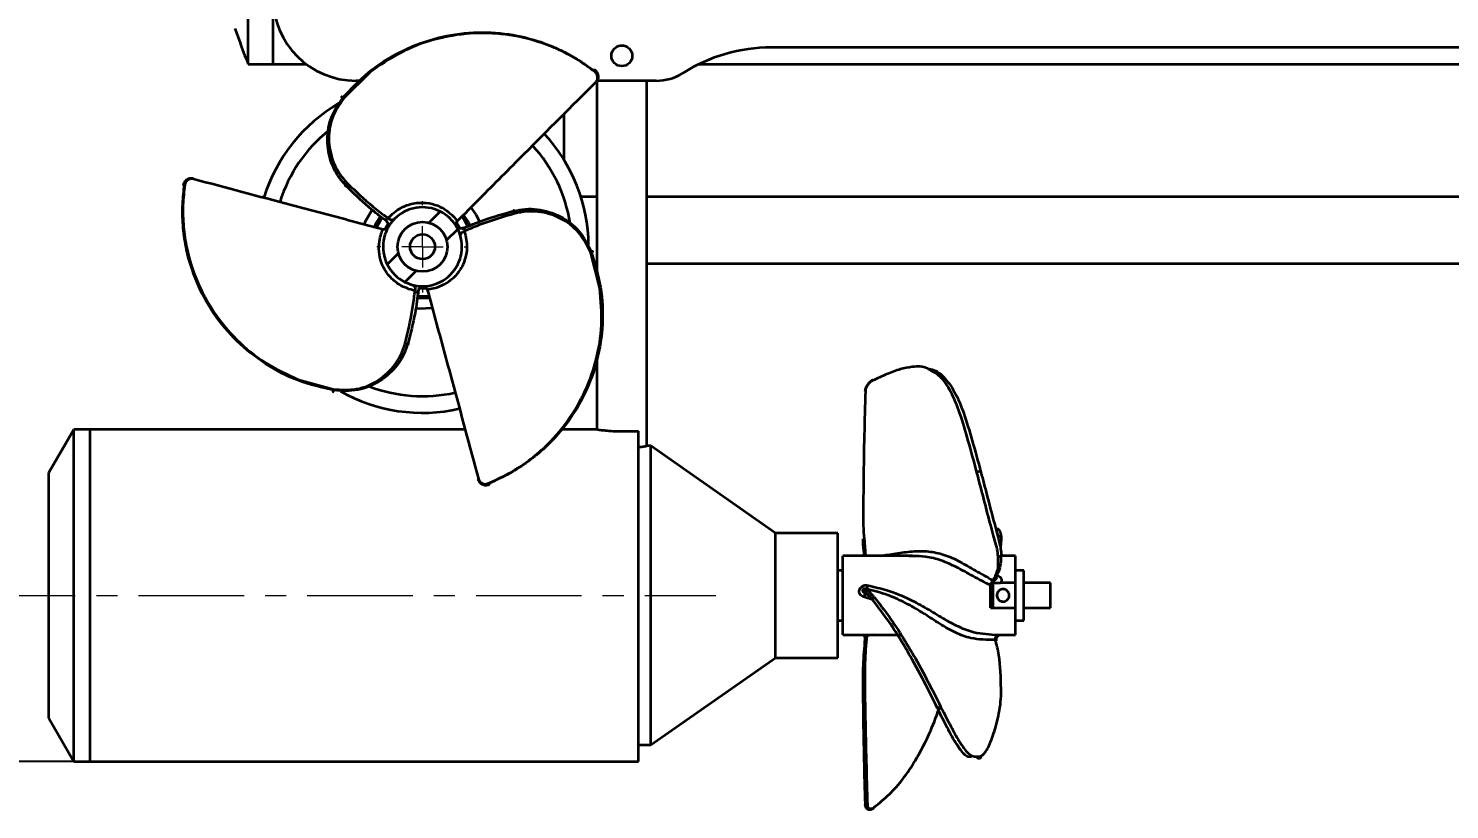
# Model space of a CAD drawing. Header units: millimetres. Extents: x 0 to 1189, y 0 to 841.
# Drawn here: x 258.6 to 429.7, y 120.5 to 214.6 of the extents above; entities that cross this region are included whole.
import ezdxf

# ---------------------------------------------------------------- set-up
doc = ezdxf.new("R2010")
doc.units = ezdxf.units.MM
doc.header["$PDSIZE"] = -1
doc.linetypes.add('CENTERX2', pattern=[20.32, 12.7, -2.54, 2.54, -2.54])
doc.styles.add('SLDTEXTSTYLE1', font='hyswlongfangsong.ttf')
doc.dimstyles.new('SLDDIMSTYLE2', dxfattribs={"dimtxt": 10, "dimasz": 4.08, "dimexe": 0, "dimexo": 0.0625, "dimgap": 2.5, "dimtad": 2, "dimdec": 0, "dimrnd": 1e-09, "dimzin": 12, "dimdsep": 46, "dimtxsty": 'SLDTEXTSTYLE1', "dimsah": 1, "dimcen": 0.09, "dimadec": 0, "dimazin": 3, "dimtfac": 1, "dimtdec": 0, "dimtofl": 0, "dimtmove": 0, "dimatfit": 3, "dimfxl": 1, "dimfrac": 2, "dimtolj": 1, "dimtzin": 12, "dimarcsym": 0})

# ---------------------------------------------------------------- blocks, each defined once
blk = doc.blocks.new('_D_2')
at = {"color": 0, "linetype": 'Continuous', "lineweight": -2, "transparency": 16777216}
for p, q in [((265.94, 394.27), (79.46, 394.27)), ((79.46, 390.19), (79.46, 130.35)), ((265.94, 126.27), (79.46, 126.27))]:
    blk.add_line(p, q, dxfattribs=at)
at = {"color": 0, "linetype": 'Continuous', "lineweight": 18, "transparency": 16777216}
for points in [[(78.78, 390.19), (80.14, 390.19), (79.46, 394.27)], [(78.78, 130.35), (80.14, 130.35), (79.46, 126.27)]]:
    blk.add_solid(points, dxfattribs=at)
at = {"layer": 'Defpoints', "color": 0, "linetype": 'Continuous', "lineweight": 18, "transparency": 16777216}
for p in [(266.01, 394.27), (79.46, 126.27), (266.01, 126.27)]:
    blk.add_point(p, dxfattribs=at)
at = {"color": 0, "linetype": 'Continuous', "lineweight": 18, "transparency": 16777216, "insert": (66.96, 266.48), "char_height": 10, "attachment_point": 2, "rotation": 90, "style": 'SLDTEXTSTYLE1'}
blk.add_mtext('\\A1;268', dxfattribs=at)
blk = doc.blocks.new('SW_CENTERMARKSYMBOL_29')
at = {"color": 0, "linetype": 'Continuous', "lineweight": 18}
for p, q in [((0, 5), (0, 5.5)), ((0, 0), (0, 2.5)), ((-5, 0), (-5.5, 0)), ((0, 0), (-2.5, 0)), ((0, 0), (0, -2.5)), ((0, 0), (2.5, 0)), ((5, 0), (5.5, 0)), ((0, -5), (0, -5.5))]:
    blk.add_line(p, q, dxfattribs=at)

msp = doc.modelspace()

# ---------------------------------------------------------------- linework, layer by layer
at = {"color": 7, "linetype": 'Continuous', "lineweight": 35}
for p, q in [((285.01, 210.27), (285.01, 260.27)), ((288.01, 210.27), (288.01, 218.27)), ((288.01, 210.27), (288.01, 218.27)), ((502.01, 212.27), (348.01, 212.27)), ((285.01, 210.27), (288.01, 210.27)), ((288.01, 210.27), (292.01, 210.27)), ((299.66, 209.26), (296.52, 206.18)), ((339.29, 210.27), (510.72, 210.27)), ((298.51, 208.27), (298.01, 208.27)), ((327.01, 208.18), (327.01, 185.02)), ((334.15, 208.27), (327.06, 208.27)), ((333.01, 164.27), (333.01, 208.27)), ((323.01, 204.2), (323.01, 198.81)), ((287.01, 194.27), (286.71, 194.26)), ((327.01, 194.27), (325.09, 194.27)), ((473.01, 194.27), (333.01, 194.27)), ((308.13, 192.52), (306.78, 191.17)), ((301.82, 191.01), (301.5, 190.43)), ((308.9, 189.05), (310.25, 190.4)), ((310.14, 190.62), (310.11, 190.66)), ((303.11, 187.5), (301.76, 186.15)), ((327.35, 183.27), (326.26, 187.54)), ((303.88, 184.02), (305.23, 185.37)), ((326.68, 186.27), (327.01, 186.27)), ((333.01, 186.27), (473.01, 186.27)), ((305.7, 183.28), (306.43, 183.29)), ((327.01, 174.61), (327.01, 166.27)), ((291, 172.29), (295.24, 171.1)), ((264.01, 166.27), (261.01, 161.08)), ((266.01, 166.27), (264.01, 166.27)), ((264.01, 126.27), (264.01, 166.27)), ((311.13, 166.27), (266.01, 166.27)), ((266.01, 126.27), (266.01, 166.27)), ((266.01, 126.27), (266.01, 166.27)), ((327.01, 166.27), (322.72, 166.27)), ((330.01, 166.05), (332.01, 166.05)), ((332.01, 126.27), (332.01, 166.05)), ((333.51, 164.27), (333.01, 164.27)), ((348.5, 153.77), (333.51, 164.27)), ((333.51, 146.27), (333.51, 164.27)), ((261.01, 131.47), (261.01, 161.08)), ((356.01, 153.77), (348.5, 153.77)), ((348.5, 146.27), (348.5, 153.77)), ((356.01, 146.27), (356.01, 153.77)), ((359.17, 153.21), (359.34, 151.02)), ((375.68, 153.02), (375.59, 152.06)), ((365.02, 151.02), (356.61, 151.02)), ((356.61, 141.52), (356.61, 151.02)), ((377.41, 151.02), (375.65, 151.02)), ((377.41, 147.77), (377.41, 151.02)), ((356.61, 149.27), (356.01, 149.27)), ((378.41, 149.27), (377.41, 149.27)), ((378.41, 143.27), (378.41, 149.27)), ((374.41, 147.53), (374.39, 147.49)), ((374.41, 147.48), (374.39, 147.49)), ((374.41, 147.77), (374.53, 147.77)), ((374.41, 147.53), (374.41, 147.48)), ((374.41, 144.77), (374.41, 147.48)), ((374.66, 147.77), (374.66, 146.27)), ((377.41, 147.77), (375.61, 147.77)), ((377.41, 144.77), (377.41, 147.77)), ((381.61, 147.77), (378.41, 147.77)), ((381.61, 144.77), (381.61, 147.77)), ((333.51, 128.27), (333.51, 146.27)), ((348.5, 138.77), (348.5, 146.27)), ((356.01, 138.77), (356.01, 146.27)), ((360.11, 145.79), (359.21, 146.07)), ((359.61, 146.54), (359.61, 146.27)), ((360.63, 145.19), (360.14, 145.84)), ((374.66, 146.27), (374.66, 144.77)), ((374.41, 144.77), (377.41, 144.77)), ((377.41, 141.52), (377.41, 144.77)), ((378.41, 144.77), (381.61, 144.77)), ((356.01, 143.27), (356.61, 143.27)), ((377.41, 143.27), (378.41, 143.27)), ((356.61, 141.52), (363.64, 141.52)), ((360.29, 141.52), (359.5, 141.42)), ((359.51, 141.52), (359.5, 141.42)), ((375.31, 141.52), (377.41, 141.52)), ((333.51, 128.27), (348.5, 138.77)), ((348.5, 138.77), (356.01, 138.77)), ((261.01, 131.47), (264.01, 126.27)), ((332.01, 128.27), (333.51, 128.27)), ((264.01, 126.27), (266.01, 126.27)), ((266.01, 126.27), (332.01, 126.27))]:
    msp.add_line(p, q, dxfattribs=at)
at = {"color": 7, "linetype": 'CENTERX2', "lineweight": 18}
msp.add_line((251.5, 146.27), (341.34, 146.27), dxfattribs=at)
at = {"color": 7, "linetype": 'Continuous', "lineweight": 35, "flags": 128}
for points in [[(299, 190.95), (299.2, 191.42), (299.96, 192.7)], [(300.22, 190.63), (300.47, 191.18), (300.94, 191.93)], [(300.46, 190.56), (300.75, 191.16), (301.14, 191.77)], [(301.14, 191.77), (300.94, 191.48), (300.47, 190.58)], [(311.48, 190.73), (311.07, 191.49), (310.77, 191.91)], [(310.77, 191.91), (310.86, 191.8), (311.48, 190.74)], [(310.95, 192.09), (311.54, 191.18), (311.71, 190.83)], [(311.84, 192.99), (312.43, 192.14), (312.87, 191.3)], [(310.49, 190.49), (310.37, 190.72), (310.13, 191.1)], [(306.84, 182.08), (306.76, 182.07), (305.36, 182.05)], [(305.4, 182.3), (306.76, 182.32), (306.79, 182.32)], [(306.78, 182.32), (305.63, 182.28), (305.4, 182.3)], [(307.17, 180.86), (305.6, 180.78), (305.18, 180.82)], [(375.13, 140.8), (375.13, 140.8), (375.13, 140.8), (375.12, 140.81), (375.06, 140.85), (374.98, 140.91), (374.98, 140.91), (374.98, 140.91)]]:
    msp.add_lwpolyline(points, dxfattribs=at)
at = {"color": 7, "linetype": 'Continuous', "lineweight": 35}
for centre, radius in [((330.01, 211.27), 1.25), ((306.01, 188.27), 3), ((306.01, 188.27), 1.5)]:
    msp.add_circle(centre, radius, dxfattribs=at)
for centre, radius, start, end in [((298.01, 218.27), 10, 180, 270), ((378.01, 247.03), 100, 198.9391, 201.5652), ((348.01, 192.27), 20, 90, 122.2042), ((334.15, 214.27), 6, 270, 302.2042), ((306.01, 188.27), 20, 120.2171, 162.8322), ((306.01, 188.27), 18, 128.8963, 162.5923), ((306.01, 188.27), 18, 9.0714, 42.5997), ((306.01, 188.27), 20, 0.4943, 42.8457), ((306.01, 188.27), 4.75, 63.4085, 206.5915), ((301.82, 191.49), 0.229, 78.1545, 227.9948), ((306.01, 188.27), 4.75, 30.2555, 63.4085), ((306.01, 188.27), 4.75, 243.4085, 26.5915), ((310.89, 190.29), 0.229, 318.1601, 108.1874), ((306.01, 188.27), 4.75, 206.5915, 243.4085), ((305.31, 183.03), 0.229, 198.1601, 348.1874), ((306.01, 188.27), 18, 248.9062, 282.591), ((306.01, 188.27), 20, 240.3735, 282.8379)]:
    msp.add_arc(centre, radius, start, end, dxfattribs=at)
for points, knots in [([(296.37, 206.15), (297.37, 207.24), (299.39, 209.41), (303.18, 211.81), (307.3, 213.43), (311.61, 214.18), (315.89, 214.06), (319.5, 213.26), (322.39, 212.12), (324.67, 210.91), (325.97, 209.96), (326.62, 209.49)], [0, 0, 0, 0, 0.125677, 0.25123, 0.37579, 0.500886, 0.625508, 0.750091, 0.833147, 0.916631, 1, 1, 1, 1]), ([(326.77, 209.34), (326.12, 209.82), (324.83, 210.77), (322.55, 211.99), (319.65, 213.15), (316.04, 213.96), (311.75, 214.1), (307.45, 213.36), (303.29, 211.81), (300.87, 210.11), (299.66, 209.26)], [0, 0, 0, 0, 0.095865, 0.191761, 0.287069, 0.429833, 0.57241, 0.715283, 0.857263, 1, 1, 1, 1]), ([(326.81, 209.54), (326.8, 209.54), (326.79, 209.55), (326.77, 209.56), (326.74, 209.56), (326.7, 209.55), (326.66, 209.53), (326.63, 209.5), (326.62, 209.49)], [0, 0, 0, 0, 0.106858, 0.269919, 0.423801, 0.565693, 0.808214, 1, 1, 1, 1]), ([(326.77, 209.34), (326.78, 209.35), (326.81, 209.38), (326.83, 209.42), (326.84, 209.46), (326.84, 209.49), (326.83, 209.51), (326.82, 209.53), (326.81, 209.54), (326.81, 209.54)], [0, 0, 0, 0, 0.170868, 0.386938, 0.513354, 0.650452, 0.795728, 0.945466, 1, 1, 1, 1]), ([(326.86, 208.08), (326.9, 208.14), (326.99, 208.24), (327.07, 208.43), (327.1, 208.61), (327.1, 208.85), (327, 209.12), (326.85, 209.27), (326.77, 209.34)], [0, 0, 0, 0, 0.122783, 0.246438, 0.37291, 0.500354, 0.751493, 1, 1, 1, 1]), ([(326.9, 208.05), (326.94, 208.1), (327.04, 208.21), (327.13, 208.41), (327.19, 208.61), (327.2, 208.9), (327.1, 209.24), (326.91, 209.44), (326.81, 209.54)], [0, 0, 0, 0, 0.112921, 0.228483, 0.349322, 0.475053, 0.73155, 1, 1, 1, 1]), ([(310.2, 191.36), (311.1, 192.26), (312.88, 194.06), (315.57, 196.76), (320.22, 201.44), (323.99, 205.21), (326.86, 208.08)], [0, 0, 0, 0, 0.161227, 0.322592, 0.484018, 1, 1, 1, 1]), ([(326.86, 208.08), (326.86, 208.08), (326.88, 208.06), (326.89, 208.05), (326.9, 208.05), (326.9, 208.05)], [0, 0, 0, 0, 0.349601, 0.791309, 1, 1, 1, 1]), ([(296.76, 195.66), (296.45, 196.01), (295.83, 196.73), (294.93, 198.43), (294.4, 200.79), (294.77, 203.73), (295.83, 205.34), (296.37, 206.15)], [0, 0, 0, 0, 0.120086, 0.243576, 0.495116, 0.747345, 1, 1, 1, 1]), ([(296.52, 206.18), (295.99, 205.39), (294.93, 203.8), (294.58, 200.91), (295.13, 198.6), (296.04, 196.95), (296.67, 196.24), (296.98, 195.9)], [0, 0, 0, 0, 0.253498, 0.504959, 0.755279, 0.878817, 1, 1, 1, 1]), ([(296.52, 206.18), (296.5, 206.2), (296.46, 206.23), (296.4, 206.27), (296.35, 206.3), (296.32, 206.32), (296.29, 206.33), (296.26, 206.33), (296.25, 206.32), (296.25, 206.31), (296.26, 206.28), (296.28, 206.25), (296.31, 206.2), (296.35, 206.17), (296.37, 206.15)], [0, 0, 0, 0, 0.090284, 0.204511, 0.27137, 0.343897, 0.420764, 0.5, 0.579236, 0.656103, 0.72863, 0.795489, 0.909716, 1, 1, 1, 1]), ([(295.34, 170.98), (293.9, 171.31), (291.01, 171.97), (287.04, 174.05), (283.57, 176.81), (280.77, 180.17), (278.73, 183.94), (277.62, 187.46), (277.16, 190.54), (277.07, 193.12), (277.24, 194.72), (277.32, 195.51)], [0, 0, 0, 0, 0.125677, 0.25123, 0.37579, 0.500886, 0.625508, 0.750091, 0.833147, 0.916631, 1, 1, 1, 1]), ([(277.38, 195.72), (277.29, 194.92), (277.11, 193.32), (277.19, 190.73), (277.64, 187.65), (278.74, 184.12), (280.76, 180.33), (283.56, 176.98), (286.98, 174.15), (289.66, 172.91), (291, 172.29)], [0, 0, 0, 0, 0.095865, 0.191761, 0.287069, 0.429833, 0.57241, 0.715283, 0.857263, 1, 1, 1, 1]), ([(278.43, 196.47), (278.36, 196.49), (278.22, 196.52), (278.01, 196.5), (277.8, 196.44), (277.55, 196.31), (277.3, 196.06), (277.22, 195.79), (277.19, 195.65)], [0, 0, 0, 0, 0.112921, 0.228483, 0.349322, 0.475053, 0.73155, 1, 1, 1, 1]), ([(277.38, 195.72), (277.36, 195.72), (277.33, 195.73), (277.28, 195.73), (277.25, 195.72), (277.22, 195.7), (277.2, 195.68), (277.19, 195.67), (277.19, 195.65), (277.19, 195.65)], [0, 0, 0, 0, 0.170868, 0.386938, 0.513354, 0.650452, 0.795728, 0.945466, 1, 1, 1, 1]), ([(278.42, 196.42), (278.36, 196.43), (278.22, 196.46), (278.02, 196.43), (277.84, 196.37), (277.64, 196.25), (277.46, 196.03), (277.4, 195.82), (277.38, 195.72)], [0, 0, 0, 0, 0.122783, 0.246438, 0.37291, 0.500354, 0.751493, 1, 1, 1, 1]), ([(278.42, 196.42), (278.43, 196.43), (278.43, 196.45), (278.44, 196.47), (278.43, 196.47), (278.43, 196.47)], [0, 0, 0, 0, 0.349601, 0.791309, 1, 1, 1, 1]), ([(301.23, 190.36), (300.01, 190.68), (297.56, 191.33), (293.88, 192.31), (287.5, 194), (282.35, 195.37), (278.42, 196.42)], [0, 0, 0, 0, 0.161227, 0.322592, 0.484018, 1, 1, 1, 1]), ([(296.98, 195.9), (296.97, 195.88), (296.94, 195.86), (296.89, 195.81), (296.84, 195.76), (296.8, 195.73), (296.77, 195.69), (296.74, 195.66), (296.71, 195.63), (296.7, 195.61), (296.7, 195.61), (296.7, 195.61), (296.72, 195.62), (296.75, 195.65), (296.76, 195.66)], [0, 0, 0, 0, 0.09057, 0.2049391, 0.2717792, 0.3442198, 0.4209424, 0.5, 0.5790576, 0.6557802, 0.7282208, 0.7950609, 0.90943, 1, 1, 1, 1]), ([(301.75, 191.3), (301.01, 191.86), (299.27, 193.18), (297.67, 194.76), (296.76, 195.66)], [0, 0, 0, 0, 0.427898, 1, 1, 1, 1]), ([(296.98, 195.9), (297.98, 194.95), (299.45, 193.55), (301.14, 192.24), (301.76, 191.79), (301.87, 191.72)], [0, 0, 0, 0, 0.631987, 0.9362174, 1, 1, 1, 1]), ([(301.87, 191.72), (302.34, 192.18), (303.14, 192.94), (304.89, 193.56), (306.45, 193.63), (307.87, 193.26), (308.99, 192.62), (309.78, 191.9), (310.06, 191.54), (310.2, 191.36)], [0, 0, 0, 0, 0.194837, 0.324557, 0.45876, 0.584781, 0.714501, 0.855703, 1, 1, 1, 1]), ([(310.76, 190.44), (311.62, 190.81), (313.63, 191.65), (315.79, 192.25), (317.03, 192.59)], [0, 0, 0, 0, 0.4278983, 1, 1, 1, 1]), ([(317.12, 192.28), (315.81, 191.89), (313.86, 191.31), (311.88, 190.5), (311.18, 190.19), (311.06, 190.13)], [0, 0, 0, 0, 0.631987, 0.936217, 1, 1, 1, 1]), ([(317.12, 192.28), (317.12, 192.29), (317.11, 192.33), (317.09, 192.4), (317.08, 192.46), (317.06, 192.51), (317.05, 192.56), (317.04, 192.61), (317.03, 192.64), (317.02, 192.66), (317.01, 192.67), (317.01, 192.66), (317.02, 192.64), (317.02, 192.6), (317.03, 192.59)], [0, 0, 0, 0, 0.09057, 0.204939, 0.271779, 0.34422, 0.420942, 0.5, 0.579058, 0.65578, 0.728221, 0.795061, 0.90943, 1, 1, 1, 1]), ([(317.03, 192.59), (317.49, 192.68), (318.43, 192.86), (320.34, 192.78), (322.65, 192.06), (325.01, 190.28), (325.88, 188.55), (326.31, 187.68)], [0, 0, 0, 0, 0.120086, 0.243576, 0.495116, 0.747345, 1, 1, 1, 1]), ([(326.26, 187.54), (325.84, 188.39), (324.99, 190.1), (322.67, 191.84), (320.39, 192.52), (318.5, 192.56), (317.58, 192.37), (317.12, 192.28)], [0, 0, 0, 0, 0.253498, 0.504959, 0.755279, 0.878817, 1, 1, 1, 1]), ([(305.09, 182.96), (304.46, 183.15), (303.4, 183.45), (301.99, 184.66), (301.15, 185.97), (300.76, 187.39), (300.75, 188.68), (300.98, 189.72), (301.15, 190.15), (301.23, 190.36)], [0, 0, 0, 0, 0.194837, 0.324557, 0.45876, 0.584781, 0.714501, 0.855703, 1, 1, 1, 1]), ([(301.89, 190.65), (301.89, 190.65), (301.89, 190.65), (301.89, 190.65), (301.89, 190.65), (301.89, 190.64), (301.89, 190.64), (301.87, 190.62), (301.85, 190.58), (301.79, 190.51), (301.7, 190.44), (301.55, 190.37), (301.38, 190.33), (301.26, 190.37), (301.22, 190.38)], [0, 0, 0, 0, 0.019583, 0.026685, 0.030975, 0.034751, 0.040389, 0.062725, 0.12008, 0.21326, 0.373384, 0.555711, 0.830097, 1, 1, 1, 1]), ([(301.66, 191.32), (301.71, 191.28), (301.8, 191.2), (301.88, 191.05), (301.91, 190.91), (301.91, 190.79), (301.9, 190.7), (301.87, 190.63), (301.86, 190.59), (301.85, 190.56), (301.84, 190.56), (301.84, 190.55), (301.84, 190.55), (301.84, 190.55), (301.84, 190.55), (301.84, 190.55), (301.85, 190.56), (301.85, 190.57)], [0, 0, 0, 0, 0.175956, 0.335552, 0.46967, 0.582368, 0.673605, 0.741974, 0.786265, 0.80366, 0.808877, 0.812542, 0.816829, 0.824047, 0.840572, 0.894763, 1, 1, 1, 1]), ([(311.06, 190.13), (311.22, 189.49), (311.48, 188.42), (311.15, 186.6), (310.43, 185.21), (309.4, 184.17), (308.28, 183.51), (307.26, 183.19), (306.81, 183.13), (306.59, 183.09)], [0, 0, 0, 0, 0.194837, 0.324557, 0.45876, 0.584781, 0.714501, 0.855703, 1, 1, 1, 1]), ([(310.12, 190.65), (310.12, 190.64), (310.12, 190.64), (310.12, 190.65), (310.12, 190.65), (310.12, 190.66), (310.11, 190.67), (310.08, 190.73), (310.04, 190.86), (310.04, 191.06), (310.11, 191.25), (310.19, 191.33), (310.22, 191.37)], [0, 0, 0, 0, 0.024847, 0.030681, 0.034432, 0.039687, 0.057994, 0.088992, 0.289722, 0.572205, 0.813492, 1, 1, 1, 1]), ([(310.3, 190.44), (310.29, 190.45), (310.23, 190.51), (310.18, 190.57), (310.14, 190.62)], [0, 0, 0, 0, 0.192007, 1, 1, 1, 1]), ([(310.81, 190.51), (310.79, 190.5), (310.72, 190.46), (310.57, 190.45), (310.44, 190.46), (310.37, 190.49), (310.35, 190.5)], [0, 0, 0, 0, 0.146579, 0.548487, 0.877311, 1, 1, 1, 1]), ([(326.31, 187.68), (326.75, 186.26), (327.62, 183.43), (327.81, 178.95), (327.15, 174.57), (325.64, 170.47), (323.4, 166.82), (320.9, 164.09), (318.47, 162.16), (316.28, 160.79), (314.81, 160.13), (314.08, 159.81)], [0, 0, 0, 0, 0.125677, 0.25123, 0.37579, 0.500886, 0.625508, 0.750091, 0.833147, 0.916631, 1, 1, 1, 1]), ([(326.26, 187.54), (326.28, 187.54), (326.33, 187.56), (326.4, 187.59), (326.45, 187.62), (326.48, 187.64), (326.51, 187.66), (326.52, 187.68), (326.52, 187.7), (326.51, 187.71), (326.48, 187.71), (326.44, 187.71), (326.38, 187.7), (326.33, 187.69), (326.31, 187.68)], [0, 0, 0, 0, 0.090284, 0.204511, 0.27137, 0.343897, 0.420764, 0.5, 0.579236, 0.656103, 0.72863, 0.795489, 0.909716, 1, 1, 1, 1]), ([(305.55, 182.99), (305.55, 183.01), (305.55, 183.1), (305.61, 183.23), (305.71, 183.35), (305.81, 183.44), (305.91, 183.48), (305.99, 183.51), (306.06, 183.52), (306.09, 183.52), (306.11, 183.52), (306.11, 183.52), (306.11, 183.52), (306.12, 183.52), (306.12, 183.52), (306.12, 183.52), (306.12, 183.52)], [0, 0, 0, 0, 0.0778525, 0.2913173, 0.4659652, 0.6136555, 0.7362777, 0.8329201, 0.9017277, 0.9421633, 0.9520728, 0.9572614, 0.9616539, 0.9679705, 0.9802572, 1, 1, 1, 1]), ([(306.01, 183.52), (306.01, 183.52), (306, 183.52), (306.01, 183.52), (306.01, 183.52), (306.01, 183.52), (306.02, 183.52), (306.04, 183.52), (306.09, 183.52), (306.17, 183.5), (306.28, 183.46), (306.42, 183.37), (306.54, 183.23), (306.56, 183.12), (306.58, 183.07)], [0, 0, 0, 0, 0.019583, 0.026685, 0.030975, 0.034751, 0.040389, 0.062725, 0.12008, 0.21326, 0.373384, 0.555711, 0.830097, 1, 1, 1, 1]), ([(313.87, 159.75), (314.61, 160.08), (316.08, 160.72), (318.28, 162.09), (320.73, 164.02), (323.24, 166.74), (325.5, 170.38), (327.01, 174.48), (327.75, 178.86), (327.49, 181.8), (327.35, 183.27)], [0, 0, 0, 0, 0.095865, 0.191761, 0.287069, 0.429833, 0.57241, 0.715283, 0.857263, 1, 1, 1, 1]), ([(303.92, 176.64), (304.24, 177.98), (304.71, 179.95), (305, 182.07), (305.08, 182.83), (305.09, 182.96)], [0, 0, 0, 0, 0.631987, 0.9362174, 1, 1, 1, 1]), ([(305.51, 183.07), (305.4, 182.14), (305.12, 179.98), (304.56, 177.81), (304.23, 176.57)], [0, 0, 0, 0, 0.4278983, 1, 1, 1, 1]), ([(306.59, 183.09), (306.92, 181.87), (307.58, 179.42), (308.58, 175.75), (310.3, 169.38), (311.69, 164.23), (312.74, 160.31)], [0, 0, 0, 0, 0.161227, 0.322592, 0.484018, 1, 1, 1, 1]), ([(295.24, 171.1), (296.2, 171.04), (298.09, 170.92), (300.77, 172.06), (302.5, 173.69), (303.48, 175.3), (303.77, 176.2), (303.92, 176.64)], [0, 0, 0, 0, 0.2534975, 0.504959, 0.7552789, 0.8788173, 1, 1, 1, 1]), ([(304.23, 176.57), (304.08, 176.13), (303.77, 175.22), (302.75, 173.6), (300.97, 171.97), (298.24, 170.81), (296.31, 170.93), (295.34, 170.98)], [0, 0, 0, 0, 0.1200857, 0.2435763, 0.4951159, 0.7473449, 1, 1, 1, 1]), ([(303.92, 176.64), (303.93, 176.64), (303.97, 176.63), (304.04, 176.61), (304.1, 176.59), (304.15, 176.58), (304.2, 176.56), (304.25, 176.55), (304.28, 176.54), (304.3, 176.54), (304.31, 176.54), (304.3, 176.55), (304.28, 176.56), (304.25, 176.57), (304.23, 176.57)], [0, 0, 0, 0, 0.09057, 0.2049391, 0.2717792, 0.3442198, 0.4209424, 0.5, 0.5790576, 0.6557802, 0.7282208, 0.7950609, 0.90943, 1, 1, 1, 1]), ([(367.07, 173.43), (366.98, 173.49), (366.39, 173.9), (365.21, 173.87), (363.56, 173.56), (361.97, 172.97), (360.75, 172.39), (360.14, 172.1)], [0, 0, 0, 0, 0.054663, 0.36915, 0.57881, 0.78955, 1, 1, 1, 1]), ([(366.84, 173.58), (366.96, 173.57), (367.71, 173.52), (368.79, 172.66), (370.11, 170.9), (371.2, 168.27), (372.18, 165.01), (372.89, 162.41), (373.24, 161.11)], [0, 0, 0, 0, 0.036377, 0.229212, 0.422448, 0.614474, 0.807525, 1, 1, 1, 1]), ([(372.77, 161.05), (372.42, 162.36), (371.71, 164.98), (370.75, 168.28), (369.65, 170.89), (368.48, 172.69), (367.51, 173.2), (367.07, 173.43)], [0, 0, 0, 0, 0.208126, 0.416045, 0.622319, 0.829482, 1, 1, 1, 1]), ([(360.19, 172.2), (360.09, 172.14), (359.9, 172.02), (359.66, 171.76), (359.5, 171.51), (359.39, 171.3), (359.31, 171.08), (359.3, 170.94), (359.29, 170.87)], [0, 0, 0, 0, 0.242811, 0.489024, 0.616159, 0.743863, 0.870861, 1, 1, 1, 1]), ([(360.14, 172.1), (360.05, 172.05), (359.88, 171.95), (359.67, 171.72), (359.52, 171.49), (359.42, 171.3), (359.35, 171.11), (359.34, 170.98), (359.33, 170.92)], [0, 0, 0, 0, 0.24789, 0.498113, 0.625291, 0.751973, 0.876257, 1, 1, 1, 1]), ([(360.19, 172.2), (360.19, 172.2), (360.18, 172.19), (360.16, 172.18), (360.14, 172.15), (360.14, 172.12), (360.14, 172.1)], [0, 0, 0, 0, 0.008182, 0.252423, 0.669877, 1, 1, 1, 1]), ([(295.24, 171.1), (295.24, 171.08), (295.23, 171.02), (295.22, 170.95), (295.22, 170.9), (295.22, 170.86), (295.23, 170.82), (295.24, 170.8), (295.25, 170.79), (295.27, 170.8), (295.28, 170.82), (295.3, 170.86), (295.32, 170.91), (295.34, 170.96), (295.34, 170.98)], [0, 0, 0, 0, 0.090284, 0.204511, 0.27137, 0.343897, 0.420764, 0.5, 0.579236, 0.656103, 0.72863, 0.795489, 0.909716, 1, 1, 1, 1]), ([(359.33, 170.92), (359.24, 167.35), (359.11, 162.72), (359.08, 157.05), (359.04, 154.72), (359.15, 153.44), (359.17, 153.21)], [0, 0, 0, 0, 0.604087, 0.78273, 0.961421, 1, 1, 1, 1]), ([(359.29, 170.87), (359.29, 170.87), (359.29, 170.88), (359.3, 170.9), (359.32, 170.91), (359.33, 170.92)], [0, 0, 0, 0, 0.074101, 0.590938, 1, 1, 1, 1]), ([(327.04, 166.27), (327.03, 166.27), (326.99, 166.27), (327.26, 166.23), (327.83, 166.16), (328.66, 166.08), (329.44, 166.05), (329.89, 166.05), (330.01, 166.05)], [0, 0, 0, 0, 0.070585, 0.282713, 0.495661, 0.710696, 0.925875, 1, 1, 1, 1]), ([(332.03, 164.14), (332.21, 164.16), (332.63, 164.21), (332.97, 164.27), (332.97, 164.27), (332.97, 164.27)], [0, 0, 0, 0, 0.310916, 0.724234, 1, 1, 1, 1]), ([(373.24, 161.11), (373.24, 161.12), (373.25, 161.15), (373.23, 161.17), (373.2, 161.19), (373.16, 161.2), (373.11, 161.2), (373.05, 161.19), (372.99, 161.18), (372.94, 161.17), (372.89, 161.14), (372.84, 161.12), (372.79, 161.08), (372.78, 161.06), (372.77, 161.05)], [0, 0, 0, 0, 0.090284, 0.204511, 0.27137, 0.343897, 0.420764, 0.5, 0.579236, 0.656103, 0.72863, 0.795489, 0.909716, 1, 1, 1, 1]), ([(375.32, 151.01), (375.29, 151.28), (375.23, 151.81), (374.85, 153.22), (374.24, 155.36), (373.5, 158.29), (373.01, 160.13), (372.77, 161.05)], [0, 0, 0, 0, 0.1200857, 0.2435763, 0.4951159, 0.7473449, 1, 1, 1, 1]), ([(373.24, 161.11), (373.48, 160.21), (373.96, 158.41), (374.69, 155.53), (375.27, 153.44), (375.62, 152.07), (375.66, 151.56), (375.68, 151.3)], [0, 0, 0, 0, 0.253498, 0.504959, 0.755279, 0.878817, 1, 1, 1, 1]), ([(312.74, 160.31), (312.73, 160.31), (312.71, 160.3), (312.69, 160.29), (312.69, 160.29), (312.69, 160.29)], [0, 0, 0, 0, 0.349601, 0.791309, 1, 1, 1, 1]), ([(312.69, 160.29), (312.71, 160.22), (312.76, 160.09), (312.88, 159.91), (313.03, 159.76), (313.27, 159.61), (313.62, 159.52), (313.89, 159.59), (314.03, 159.62)], [0, 0, 0, 0, 0.112921, 0.228483, 0.349322, 0.475053, 0.73155, 1, 1, 1, 1]), ([(312.74, 160.31), (312.76, 160.24), (312.81, 160.11), (312.93, 159.96), (313.07, 159.83), (313.28, 159.72), (313.56, 159.66), (313.77, 159.73), (313.87, 159.75)], [0, 0, 0, 0, 0.122783, 0.246438, 0.37291, 0.500354, 0.751493, 1, 1, 1, 1]), ([(313.87, 159.75), (313.88, 159.74), (313.89, 159.71), (313.91, 159.67), (313.94, 159.64), (313.96, 159.62), (313.99, 159.62), (314.01, 159.62), (314.02, 159.62), (314.03, 159.62)], [0, 0, 0, 0, 0.170868, 0.386938, 0.513354, 0.650452, 0.795728, 0.945466, 1, 1, 1, 1]), ([(314.03, 159.62), (314.03, 159.63), (314.04, 159.63), (314.06, 159.65), (314.07, 159.68), (314.08, 159.71), (314.09, 159.76), (314.08, 159.79), (314.08, 159.81)], [0, 0, 0, 0, 0.106858, 0.269919, 0.423801, 0.565693, 0.808214, 1, 1, 1, 1]), ([(375.74, 153.16), (375.71, 153.42), (375.65, 153.87), (375.36, 154.28), (375.12, 154.31), (375.02, 154.32)], [0, 0, 0, 0, 0.4313914, 0.7525005, 1, 1, 1, 1]), ([(359.02, 153.1), (359.02, 152.86), (359.04, 152.16), (359.12, 151.47), (359.18, 151.02)], [0, 0, 0, 0, 0.352274, 1, 1, 1, 1]), ([(375.32, 153.29), (375.3, 153.51), (375.27, 153.8), (375.15, 153.93), (375.12, 153.97)], [0, 0, 0, 0, 0.745841, 1, 1, 1, 1]), ([(375.68, 153.02), (375.69, 153.03), (375.73, 153.07), (375.74, 153.13), (375.74, 153.18), (375.73, 153.23), (375.7, 153.28), (375.66, 153.31), (375.62, 153.34), (375.56, 153.36), (375.51, 153.36), (375.44, 153.36), (375.38, 153.34), (375.34, 153.3), (375.32, 153.29)], [0, 0, 0, 0, 0.09057, 0.204939, 0.271779, 0.34422, 0.420942, 0.5, 0.579058, 0.65578, 0.728221, 0.795061, 0.90943, 1, 1, 1, 1]), ([(361.12, 151.02), (361.75, 151.13), (363.11, 151.35), (365.02, 151.61), (366.95, 151.63), (368.81, 151.24), (370.65, 150.41), (372.58, 149.26), (373.97, 148.49), (374.67, 148.09)], [0, 0, 0, 0, 0.121498, 0.261484, 0.404835, 0.551281, 0.702532, 0.848931, 1, 1, 1, 1]), ([(365.02, 151), (364.92, 151.01), (364.79, 151.03), (364.65, 151.01), (364.62, 151.01)], [0, 0, 0, 0, 0.782544, 1, 1, 1, 1]), ([(374.39, 147.49), (373.69, 147.85), (372.27, 148.58), (370.33, 149.69), (368.45, 150.53), (366.73, 150.98), (365.54, 150.99), (365.02, 151)], [0, 0, 0, 0, 0.211737, 0.427452, 0.630834, 0.840077, 1, 1, 1, 1]), ([(374.67, 148.09), (374.89, 148.45), (375.39, 149.27), (375.35, 150.38), (375.32, 151.01)], [0, 0, 0, 0, 0.427898, 1, 1, 1, 1]), ([(375.68, 151.3), (375.66, 150.64), (375.63, 149.67), (375.25, 148.85), (375.02, 148.57), (374.98, 148.53)], [0, 0, 0, 0, 0.631987, 0.936217, 1, 1, 1, 1]), ([(375.68, 151.3), (375.69, 151.28), (375.73, 151.25), (375.74, 151.19), (375.74, 151.14), (375.73, 151.09), (375.7, 151.05), (375.66, 151.01), (375.62, 150.98), (375.56, 150.96), (375.51, 150.95), (375.44, 150.95), (375.38, 150.97), (375.34, 151), (375.32, 151.01)], [0, 0, 0, 0, 0.09057, 0.204939, 0.271779, 0.34422, 0.420942, 0.5, 0.579058, 0.65578, 0.728221, 0.795061, 0.90943, 1, 1, 1, 1]), ([(359.21, 146.07), (359.12, 146.1), (358.95, 146.16), (358.74, 146.33), (358.62, 146.56), (358.58, 146.8), (358.64, 147.04), (358.78, 147.25), (359, 147.41), (359.27, 147.5), (359.49, 147.51), (359.61, 147.49), (359.63, 147.48)], [0, 0, 0, 0, 0.112456, 0.221091, 0.324057, 0.421997, 0.519681, 0.622828, 0.734601, 0.85277, 0.970264, 1, 1, 1, 1]), ([(359.63, 147.48), (360.4, 147.3), (362.13, 146.9), (364.51, 145.93), (366.74, 144.71), (368.65, 143.52), (370.51, 142.49), (372.65, 141.67), (374.3, 141.58), (375.28, 141.52)], [0, 0, 0, 0, 0.131973, 0.296432, 0.424321, 0.555306, 0.682116, 0.812631, 1, 1, 1, 1]), ([(374.41, 147.77), (374.41, 147.76), (374.41, 147.67), (374.41, 147.59), (374.41, 147.53)], [0, 0, 0, 0, 0.192007, 1, 1, 1, 1]), ([(374.67, 148.09), (374.66, 148.06), (374.64, 147.99), (374.58, 147.87), (374.55, 147.79), (374.54, 147.77)], [0, 0, 0, 0, 0.4223672, 0.8447344, 1, 1, 1, 1]), ([(374.54, 147.77), (374.64, 147.77), (374.85, 147.77), (375.2, 147.77), (375.46, 147.77), (375.61, 147.77)], [0, 0, 0, 0, 0.278303, 0.5876, 1, 1, 1, 1]), ([(374.67, 148.09), (374.67, 148.09), (374.68, 148.09), (374.72, 148.08), (374.81, 148.08), (374.91, 148.12), (375, 148.17), (375.07, 148.24), (375.12, 148.3), (375.13, 148.36), (375.14, 148.39), (375.13, 148.43), (375.11, 148.47), (375.06, 148.51), (375.01, 148.52), (374.98, 148.53), (374.98, 148.53)], [0, 0, 0, 0, 0.000062, 0.033912, 0.157551, 0.287538, 0.409892, 0.514959, 0.602148, 0.654287, 0.680399, 0.734284, 0.766819, 0.87518, 0.999938, 1, 1, 1, 1]), ([(375.28, 148.67), (375.24, 148.61), (375.17, 148.52), (375.12, 148.48), (375.1, 148.47)], [0, 0, 0, 0, 0.611822, 1, 1, 1, 1]), ([(375.28, 148.67), (375.36, 148.62), (375.52, 148.53), (375.67, 148.34), (375.71, 148.18), (375.71, 148.03), (375.69, 147.9), (375.63, 147.81), (375.61, 147.77)], [0, 0, 0, 0, 0.244871, 0.480683, 0.658023, 0.695535, 0.894327, 1, 1, 1, 1]), ([(359.42, 147.06), (359.34, 147.06), (359.19, 147.06), (359.15, 147.06), (359.11, 147.05), (359.09, 147.04), (359.07, 147.03), (359.06, 147.02), (359.05, 147.01), (359.04, 147), (359.03, 147), (359.03, 146.99), (359.02, 146.98), (359, 146.96), (358.99, 146.92), (358.98, 146.88), (358.98, 146.8), (359.03, 146.71), (359.08, 146.68), (359.1, 146.67)], [0, 0, 0, 0, 0.359637, 0.649413, 0.758467, 0.792986, 0.798249, 0.80228, 0.805268, 0.80651, 0.807695, 0.808932, 0.810314, 0.813759, 0.824186, 0.839893, 0.861031, 0.91959, 1, 1, 1, 1]), ([(359.33, 146.79), (359.25, 146.77), (359.13, 146.75), (359.06, 146.7), (359.09, 146.68), (359.11, 146.67)], [0, 0, 0, 0, 0.6542188, 0.8476871, 1, 1, 1, 1]), ([(359.09, 146.6), (359.31, 146.52), (359.69, 146.39), (360.28, 145.61), (360.54, 145.27)], [0, 0, 0, 0, 0.5515871, 1, 1, 1, 1]), ([(359.11, 146.67), (359.1, 146.67), (359.1, 146.67), (359.12, 146.66), (359.12, 146.66)], [0, 0, 0, 0, 0.958336, 1, 1, 1, 1]), ([(359.46, 147.06), (359.46, 147.06), (359.44, 147.06), (359.42, 147.05), (359.38, 147.04), (359.35, 147.02), (359.32, 146.99), (359.3, 146.95), (359.29, 146.92), (359.29, 146.87), (359.3, 146.83), (359.32, 146.8), (359.33, 146.79)], [0, 0, 0, 0, 0.011968, 0.110271, 0.214406, 0.321721, 0.429037, 0.533171, 0.631474, 0.722154, 0.877248, 1, 1, 1, 1]), ([(360.14, 145.84), (360.05, 145.95), (359.88, 146.17), (359.67, 146.42), (359.52, 146.59), (359.42, 146.7), (359.35, 146.77), (359.34, 146.78), (359.33, 146.79)], [0, 0, 0, 0, 0.24789, 0.498113, 0.625291, 0.751973, 0.876257, 1, 1, 1, 1]), ([(359.5, 147.05), (359.5, 147.05), (359.49, 147.05), (359.46, 147.06), (359.43, 147.06), (359.41, 147.05)], [0, 0, 0, 0, 0.000629, 0.215912, 1, 1, 1, 1]), ([(360.4, 146.05), (360.3, 146.16), (360.11, 146.39), (359.87, 146.65), (359.7, 146.84), (359.58, 146.96), (359.49, 147.04), (359.47, 147.05), (359.46, 147.06)], [0, 0, 0, 0, 0.238279, 0.483033, 0.610251, 0.738781, 0.86757, 1, 1, 1, 1]), ([(359.58, 147), (359.57, 147.01), (359.54, 147.04), (359.5, 147.06), (359.47, 147.06), (359.46, 147.06)], [0, 0, 0, 0, 0.34427, 0.779244, 1, 1, 1, 1]), ([(374.97, 140.91), (373.97, 140.92), (372.3, 140.94), (370.16, 141.74), (368.34, 142.79), (366.44, 144.06), (364.37, 145.31), (362.04, 146.37), (360.35, 146.82), (359.5, 147.05)], [0, 0, 0, 0, 0.194837, 0.324557, 0.45876, 0.584781, 0.714501, 0.855703, 1, 1, 1, 1]), ([(360.4, 146.06), (360.4, 146.06), (360.4, 146.05), (360.38, 146.04), (360.36, 146.02), (360.33, 146), (360.3, 145.98), (360.27, 145.95), (360.24, 145.92), (360.21, 145.9), (360.19, 145.88), (360.16, 145.86), (360.14, 145.85), (360.14, 145.84), (360.14, 145.84)], [0, 0, 0, 0, 0.090362, 0.204628, 0.271482, 0.343985, 0.420813, 0.5, 0.579187, 0.656015, 0.728518, 0.795372, 0.909638, 1, 1, 1, 1]), ([(360.4, 146.06), (361.02, 145.26), (362.26, 143.67), (363.88, 141.19), (365.58, 138.33), (367.24, 135.2), (368.81, 132.07), (370.1, 129.54), (371.2, 127.76), (372.18, 126.76), (372.89, 126.85), (373.24, 126.9)], [0, 0, 0, 0, 0.083922, 0.167871, 0.251306, 0.376283, 0.501098, 0.626172, 0.750464, 0.875419, 1, 1, 1, 1]), ([(375.91, 145.52), (375.82, 145.53), (375.66, 145.55), (375.44, 145.67), (375.27, 145.85), (375.17, 146.09), (375.15, 146.34), (375.21, 146.58), (375.34, 146.79), (375.54, 146.94), (375.79, 147.03), (376.04, 147.02), (376.27, 146.94), (376.47, 146.79), (376.61, 146.57), (376.67, 146.32), (376.64, 146.07), (376.54, 145.85), (376.37, 145.67), (376.15, 145.54), (375.99, 145.53), (375.91, 145.52)], [0, 0, 0, 0, 0.051883, 0.103703, 0.157142, 0.211765, 0.264688, 0.315799, 0.367553, 0.421463, 0.475947, 0.528234, 0.579031, 0.631301, 0.685723, 0.739718, 0.791468, 0.842591, 0.89546, 0.950056, 1, 1, 1, 1]), ([(372.13, 126.83), (372, 126.82), (371.51, 126.78), (370.75, 127.65), (369.66, 129.39), (368.39, 131.91), (366.86, 135.03), (365.23, 138.14), (363.56, 140.99), (362.12, 143.24), (361.07, 144.61), (360.63, 145.19)], [0, 0, 0, 0, 0.054418, 0.19382, 0.332119, 0.471014, 0.609383, 0.747708, 0.839926, 0.932619, 1, 1, 1, 1]), ([(359.33, 121.11), (359.24, 124.7), (359.12, 129.34), (359.07, 135.06), (359.06, 138.26), (359.26, 140.39), (359.36, 141.45)], [0, 0, 0, 0, 0.529681, 0.686321, 0.843003, 1, 1, 1, 1]), ([(359.16, 141.52), (359.18, 141.49), (359.2, 141.42), (359.19, 141.35), (359.18, 141.32)], [0, 0, 0, 0, 0.548457, 1, 1, 1, 1]), ([(359.5, 141.42), (359.5, 141.42), (359.49, 141.42), (359.45, 141.41), (359.39, 141.39), (359.31, 141.35), (359.25, 141.33), (359.21, 141.31), (359.19, 141.31), (359.19, 141.32), (359.19, 141.32)], [0, 0, 0, 0, 0.000119, 0.040854, 0.213881, 0.409678, 0.607514, 0.788536, 0.947726, 1, 1, 1, 1]), ([(359.5, 141.42), (359.4, 140.32), (359.22, 138.13), (359.27, 134.84), (359.35, 129.13), (359.48, 124.52), (359.58, 121.01)], [0, 0, 0, 0, 0.161227, 0.322592, 0.484018, 1, 1, 1, 1]), ([(375.68, 134.5), (375.66, 135.87), (375.63, 137.9), (375.25, 140.02), (375.02, 140.78), (374.98, 140.91)], [0, 0, 0, 0, 0.631987, 0.9362174, 1, 1, 1, 1]), ([(375.14, 140.81), (375.13, 140.82), (375.1, 140.9), (375.11, 141.07), (375.18, 141.26), (375.29, 141.4), (375.4, 141.47), (375.48, 141.51), (375.51, 141.52), (375.51, 141.52)], [0, 0, 0, 0, 0.051362, 0.28001, 0.509498, 0.69013, 0.839731, 0.957966, 1, 1, 1, 1]), ([(373.24, 126.9), (373.48, 127.09), (373.96, 127.46), (374.69, 129.26), (375.27, 131.28), (375.62, 133.09), (375.66, 134.03), (375.68, 134.5)], [0, 0, 0, 0, 0.2534975, 0.504959, 0.7552789, 0.8788173, 1, 1, 1, 1]), ([(360.4, 120.76), (361.02, 121.26), (362.26, 122.27), (363.89, 124.16), (365.58, 126.66), (367.1, 129.58), (367.98, 131.98), (368.35, 132.99)], [0, 0, 0, 0, 0.179334, 0.358725, 0.537018, 0.804084, 1, 1, 1, 1]), ([(373.24, 126.9), (373.24, 126.87), (373.25, 126.82), (373.23, 126.75), (373.2, 126.7), (373.16, 126.66), (373.11, 126.63), (373.05, 126.61), (372.99, 126.61), (372.94, 126.62), (372.89, 126.64), (372.84, 126.68), (372.79, 126.74), (372.78, 126.79), (372.77, 126.81)], [0, 0, 0, 0, 0.090284, 0.204511, 0.27137, 0.343897, 0.420764, 0.5, 0.579236, 0.656103, 0.72863, 0.795489, 0.909716, 1, 1, 1, 1]), ([(359.29, 121.05), (359.29, 121.06), (359.29, 121.07), (359.3, 121.09), (359.32, 121.1), (359.33, 121.11)], [0, 0, 0, 0, 0.104551, 0.60439, 1, 1, 1, 1]), ([(359.29, 121.05), (359.3, 121), (359.31, 120.88), (359.37, 120.72), (359.48, 120.6), (359.62, 120.51), (359.79, 120.47), (360.04, 120.48), (360.24, 120.6), (360.37, 120.68)], [0, 0, 0, 0, 0.099802, 0.206954, 0.323265, 0.448545, 0.579786, 0.715206, 1, 1, 1, 1]), ([(359.58, 121.01), (359.57, 121), (359.54, 120.99), (359.5, 120.98), (359.45, 120.97), (359.42, 120.98), (359.38, 120.98), (359.35, 120.99), (359.32, 121.01), (359.3, 121.02), (359.29, 121.04), (359.29, 121.05), (359.29, 121.05)], [0, 0, 0, 0, 0.117324, 0.265558, 0.352227, 0.446183, 0.545712, 0.648282, 0.750851, 0.850381, 0.944336, 1, 1, 1, 1]), ([(359.58, 121.01), (359.59, 120.95), (359.6, 120.84), (359.67, 120.71), (359.76, 120.63), (359.92, 120.58), (360.13, 120.59), (360.31, 120.71), (360.4, 120.76)], [0, 0, 0, 0, 0.122783, 0.246438, 0.37291, 0.500354, 0.751493, 1, 1, 1, 1]), ([(360.4, 120.76), (360.4, 120.75), (360.4, 120.72), (360.38, 120.69), (360.37, 120.68), (360.37, 120.68)], [0, 0, 0, 0, 0.378921, 0.858082, 1, 1, 1, 1])]:
    msp.add_open_spline(points, degree=3, knots=knots, dxfattribs=at)
for points in [[(301.87, 191.72), (301.93, 191.67), (302.05, 191.56), (302.28, 191.5), (302.5, 191.52), (302.61, 191.6), (302.66, 191.65)], [(301.88, 190.63), (301.85, 190.58), (301.78, 190.48), (301.61, 190.38), (301.42, 190.33), (301.3, 190.35), (301.23, 190.36)], [(310.2, 191.36), (310.16, 191.31), (310.08, 191.21), (310.03, 191.03), (310.03, 190.83), (310.09, 190.72), (310.11, 190.66)], [(310.6, 189.48), (310.59, 189.55), (310.58, 189.69), (310.67, 189.89), (310.83, 190.05), (310.98, 190.11), (311.06, 190.14)], [(304.76, 183.69), (304.82, 183.66), (304.95, 183.61), (305.08, 183.43), (305.14, 183.2), (305.11, 183.04), (305.09, 182.96)], [(306.02, 183.52), (306.09, 183.52), (306.21, 183.5), (306.38, 183.41), (306.52, 183.27), (306.56, 183.15), (306.59, 183.09)], [(359.5, 147.05), (359.5, 147.06), (359.51, 147.07), (359.54, 147.17), (359.59, 147.31), (359.62, 147.43), (359.63, 147.48)], [(359.21, 146.07), (359.23, 146.15), (359.27, 146.3), (359.32, 146.48), (359.35, 146.61), (359.36, 146.62), (359.36, 146.63)], [(374.97, 140.91), (374.98, 140.99), (374.99, 141.15), (375.06, 141.35), (375.16, 141.49), (375.24, 141.51), (375.28, 141.52)]]:
    msp.add_open_spline(points, degree=3, dxfattribs=at)

# ---------------------------------------------------------------- block references
at = {"color": 7, "linetype": 'Continuous', "lineweight": 18}
msp.add_blockref('SW_CENTERMARKSYMBOL_29', (306.01, 188.27), dxfattribs=at)

# ---------------------------------------------------------------- dimensions: what is measured, and where the dimension line sits
dim = msp.add_linear_dim(base=(79.46, 126.27), p1=(266.01, 394.27), p2=(266.01, 126.27), angle=90, dimstyle='SLDDIMSTYLE2', dxfattribs=at)
dim.commit()
dim.dimension.update_dxf_attribs({"geometry": '_D_2', "text_midpoint": (79.46, 266.48), "dimtype": 160})

doc.saveas('drawing.dxf')
